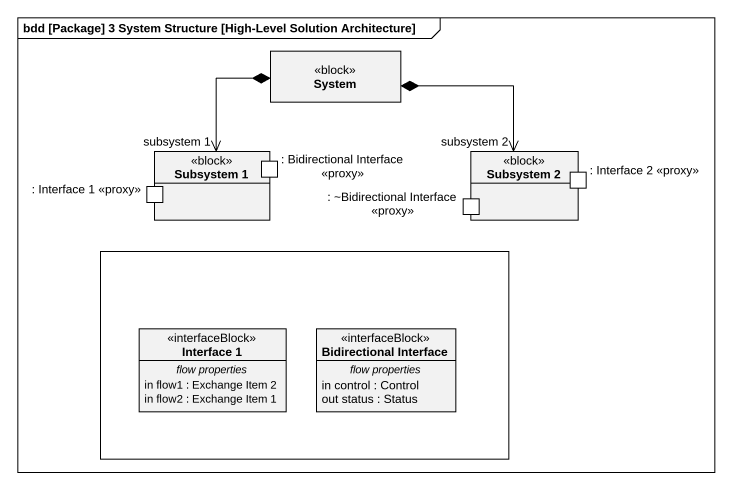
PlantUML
@startuml
mainframe bdd [Package] 3 System Structure [High-Level Solution Architecture]
allowmixing
hide circle
hide empty members
class System <<block>>
rectangle "Subsystem 1" as Subsystem_1 <<block>> {
  port ": Bidirectional Interface <<proxy>>" as Bidirectional_Interface
  port ": Interface 1 <<proxy>>" as Interface_1_proxy
}
rectangle "Subsystem 2" as Subsystem_2 <<block>> {
  port ": Interface 2 <<proxy>>" as Interface_2_proxy
  port ": ~Bidirectional Interface <<proxy>>" as Bidirectional_Interface_2
}
rectangle " " as rectangle1 {
  class "Interface 1" as Interface_1 <<interfaceBlock>> {
    -- flow properties --
    in flow1 : Exchange Item 2
    in flow2 : Exchange Item 1
  }
  class "Bidirectional Interface" as Bidirectional_Interface_3 <<interfaceBlock>> {
    -- flow properties --
    in control : Control
    out status : Status
  }
}
System *--> "subsystem 1" Subsystem_1
System *-right-> "subsystem 2" Subsystem_2
@enduml
